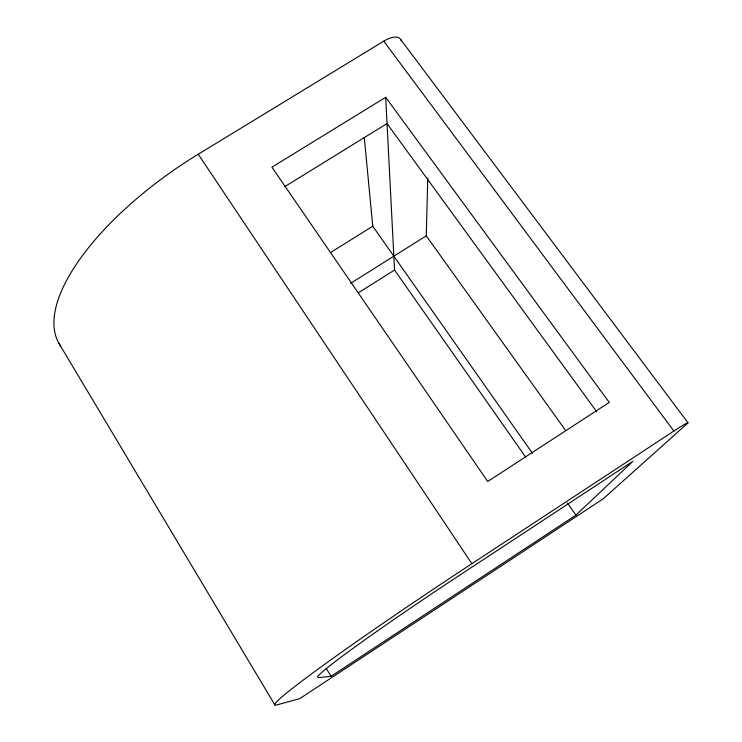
<?xml version="1.0" encoding="UTF-8"?>
<svg xmlns="http://www.w3.org/2000/svg" width="742" height="742" viewBox="0 0 742 742"><rect width="100%" height="100%" fill="white"/><g stroke="black" fill="none" stroke-linecap="round" stroke-linejoin="round"><path stroke-width="1.11" d="M565.534 430.369L426.26 235.854L427.772 178.071M575.922 515.124L632.833 461.357L447.213 583.398A171.068 6.882 -33.5 0 0 317.548 677.029L318.318 677.687L331.08 676.305L575.922 515.124L567.435 503.057M471.884 563.697L673.903 431.037A23.271 1.057 -34.1 0 1 687.175 423.673L603.107 498.884L299.694 698.658L276.831 704.9A221.812 8.997 -33.5 0 1 471.884 563.697L198.253 154.225L383.753 41.162A20.962 9.479 -40.3 0 1 401.237 40.801M358.405 292.765L394.558 270.032L385.682 97.313L271.924 167.182L487.707 481.512L609.256 402.405L385.682 97.313M350.641 283.305L426.26 235.854M330.654 252.503L372.772 226.217L364.266 137.391M284.492 186.789L387.027 123.58L596.828 411.884M400.763 39.586L687.982 422.801M383.753 41.162L673.903 431.037M372.772 226.217L532.441 453.288M394.558 270.032L525.596 457.044M326.23 668.412L331.08 676.305M58.896 343.277L274.8 704.826M60.686 346.087A202.316 83.28 -33.5 0 1 198.253 154.225"/></g></svg>
